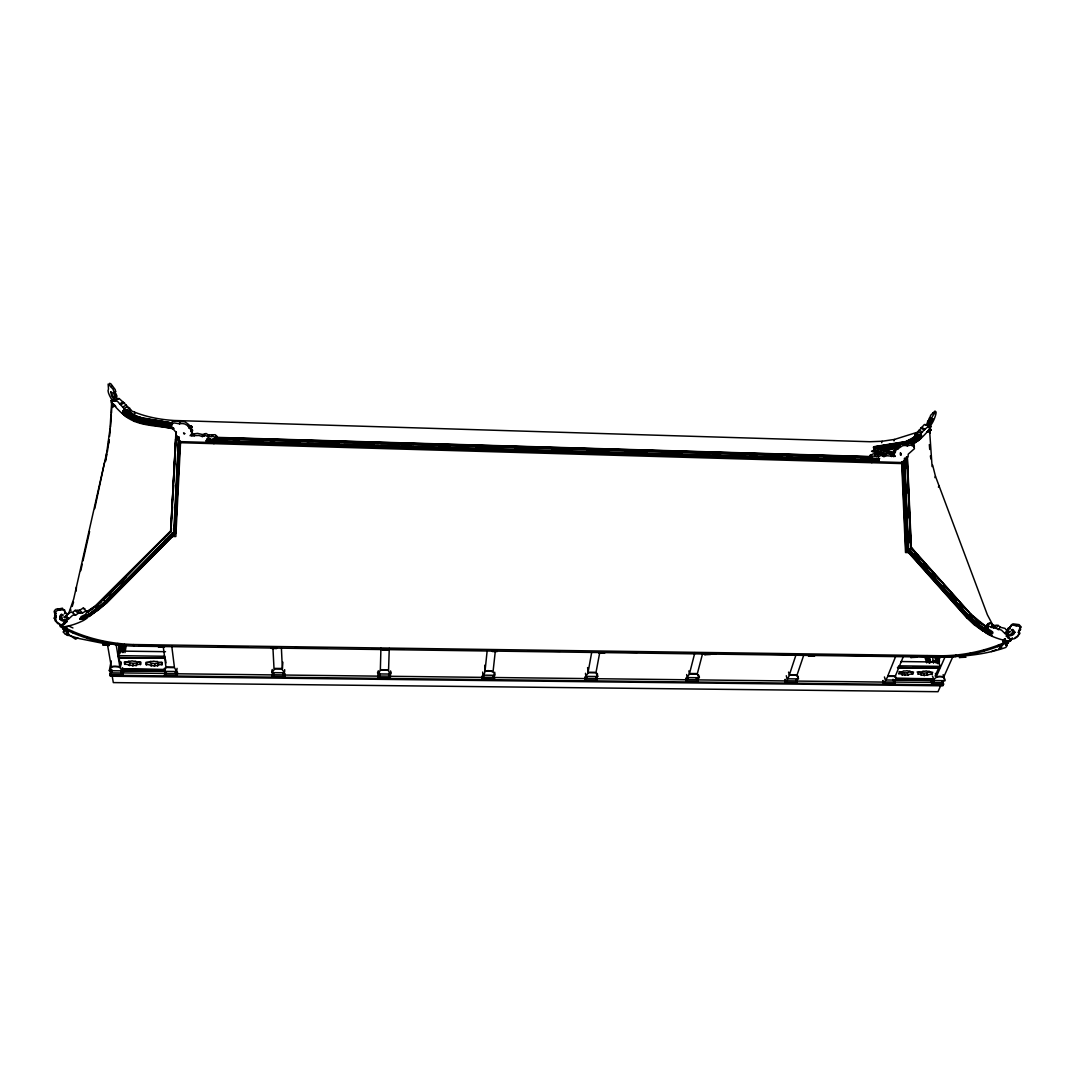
<?xml version="1.0" encoding="UTF-8"?>
<svg xmlns="http://www.w3.org/2000/svg" width="1075" height="1075" viewBox="0 0 1075 1075"><rect width="100%" height="100%" fill="white"/><g stroke="black" fill="none" stroke-linecap="round" stroke-linejoin="round"><path stroke-width="1.5" d="M118.855 651.41L118.868 650.254A4.461 0.779 -87.6 0 0 119.325 647.365A4.018 0.699 -87.7 0 0 119.836 645.121L120.064 645.094A4.112 0.712 -87.7 0 0 120.292 644.651M191.444 426.305L188.179 425.539M212.635 442.51L206.669 440.643L206.588 439.688L210.485 439.205C211.668 440.239 218.346 438.506 215.578 437.659L213.307 436.275L207.932 436.88L205.755 435.482L202.328 436.571L199.077 435.496L190.087 435.671L192.438 432.849L190.974 431.465L191.498 429.704M191.498 429.301L191.511 427.595M192.129 427.38L192.129 426.547L188.179 425.781M192.398 431.303L192.398 430.255M389.083 673.205L389.042 676.135L390.319 678.513L390.4 674.616M390.521 670.934C393.248 675.906 386.933 672.789 389.042 676.135L379.529 676.027L378.131 678.379L378.225 674.482M379.596 673.098L379.529 676.027C381.813 672.748 375.403 675.664 378.319 670.787M587.138 676.766L585.042 680.771L584.706 677.693M380.926 648.225L380.362 669.698L388.572 669.792L389.271 648.346M172.215 424.773L140.099 419.519L140.113 418.726L135.074 417.073L127.374 412.209M122.59 412.491L134.456 420.527L140.14 422.273L129.107 417.033L122.953 412.236L122.295 413.351C135.746 426.977 156.292 424.853 173.505 428.925M140.099 419.519L170.912 424.719M172.215 423.967L140.113 418.726L127.67 411.967M171.14 427.084L140.14 422.032L129.296 416.751L123.155 411.98M124.485 412.598C127.777 414.654 138.581 424.558 140.57 419.707L134.98 417.839L135.074 417.073L140.395 418.713M170.938 423.442L140.395 418.471L127.952 411.738M171.893 423.133L135.638 416.589L140.664 418.457M60.012 615.585L61.812 617.923L61.732 619.724L65.884 620.759L62.431 620.96L60.213 619.563L59.797 616.902L62.928 614.645L61.262 616.822L61.812 617.923M68.316 614.416L73.678 599.084L106.667 452.978L110.067 428.455L111.693 401.795M111.518 413.015L112.002 401.808M89.682 614.416L80.101 619.281L89.574 614.739L87.357 611.299L85.449 614.497L81.042 616.66L80.464 618.38L81.861 617.883L81.861 618.918L86.954 618.219L83.635 620.409A58.211 35.744 -41.9 0 1 65.548 626.564L62.363 626.779A1.357 0.806 -41 0 1 62.538 625.502L66.878 621.659A2.284 1.357 -41.2 0 1 68.8 618.783L72.737 615.249L75.667 615.034L79.08 612.857L82.547 612.952L86.04 610.923L87.035 611.541L95.339 605.87L170.602 530.983L175.91 435.697M175.91 436.571L170.723 531.131L135.678 566.485M170.858 531.561L175.736 435.832L177.173 435.872L177.456 438.6M171.006 531.749L176.058 435.617M171.301 531.735L171.422 528.362M172.134 515.14L172.524 506.795M173.223 493.573L173.612 485.228M174.325 473.148L174.701 463.661M175.413 451.5L175.789 442.08M173.76 532.206L105.095 601.516L173.76 532.206L178.517 436.974M174.137 532.38L178.88 437.149M174.311 532.582L178.907 437.337M174.499 532.528L105.672 602.175L174.62 532.676L179.27 437.35M88.97 615.008L97.825 609.431L105.82 602.309L174.62 532.972L175.951 506.164M176.098 503.234L179.27 439.877L175.588 439.567M179.471 440.535L174.876 533.146L106.102 602.605C98.739 608.826 91.993 615.128 83.783 619.321M88.473 615.464L89.265 616.526L106.573 603.102L175.467 533.509L179.955 440.602M175.467 533.509L180.022 442.524M180.533 442.537L175.83 536.532L172.04 536.452M102.904 644.879L109.328 645.43L102.904 644.879L103.093 641.533M933.53 663.181A2.634 0.981 89.1 0 0 932.872 660.668L932.939 659.432A3.346 1.25 89.1 0 0 932.186 656.422M936.191 663.208A2.634 0.994 89 0 0 935.532 660.695L935.599 659.472A3.346 1.263 89.1 0 0 934.833 656.449M942.56 681.187L943.568 684.184L942.842 685.81L110.282 676.215L109.973 674.482L111.948 671.835L111.545 670.907L109.314 670.706L111.182 660.843M905.231 442.645L909.356 440.186L911.277 440.414L917.58 435.859M909.356 440.186L905.553 441.933L873.532 447.066L873.478 447.845L893.446 454.712M873.881 447.093L907.837 441.718L911.277 440.414L908.98 441.489M907.717 444.647L907.811 443.102L911.815 441.623L918.144 436.329M904.532 443.639L911.56 441.785L915.766 438.345L908.079 442.188L917.848 436.087M878.53 447.805L908.321 442.954L917.607 436.047M112.485 401.163L112.848 400.505L113.856 401.351A1.922 0.833 57.5 0 1 115.065 400.747L117.605 401.472L124.055 408.594C131.486 414.601 124.351 411.376 122.738 411.107L127.119 417.396L124.875 415.703A50.055 22.199 57.9 0 1 113.05 404.119C109.623 403.286 111.209 397.777 113.466 400.612L111.088 400.532M113.466 400.612L114.326 400.209M936.204 662.334L936.271 661.232A4.192 1.586 89.1 0 1 935.559 658.505A3.776 1.424 89.2 0 1 934.672 656.382L934.215 656.341M120.145 652.364L121.058 645.215L118.048 645.175M122.631 667.683C121.677 671.781 119.782 671.311 122.792 675.409L123.679 670.652M110.537 426.977L111.249 417.758M872.913 451.554L872.994 450.559L885.692 454.873M873.411 450.586L885.706 454.631M873.935 449.713L874.056 448.087M905.849 441.516L874.244 446.649L894.172 453.69M876.649 446.81L908.093 441.959L876.649 446.81L894.037 453.018M876.958 447.052L908.079 442.188M877.213 448.1L877.281 447.321M1012.435 637.811L1010.124 641.103L1006.697 640.808A54.623 38.861 34.6 0 1 988.368 634.519L985.238 632.382L989.645 633.336L990.492 632.597M284.647 669.644C285.614 673.958 280.36 672.654 284.553 676.511L284.593 677.29L284.848 674.146M284.808 673.367L284.553 676.511L272.163 676.363L272.203 677.143L272.445 673.219M904.465 460.732L903.752 460.96L907.394 549.056L967.903 616.741L983.168 629.063L992.252 633.417M968.347 616.647C975.159 623.675 983.665 630.058 992.521 633.377M992.427 633.148L983.477 628.405L968.75 616.472L908.012 548.774M274.568 668.892L282.362 668.986L282.873 662.16M992.601 632.799L983.679 628.069L992.601 632.799L992.225 633.753M895.045 456.418L893.674 454.308L895.273 452.414L894.602 450.479L893.002 452.387L895.045 456.418L887.077 455.76L883.905 456.593L881.11 455.383L878.812 456.593L872.672 456.042L870.75 457.292L871.973 458.286L879.337 459.307L879.027 460.208L873.223 461.645M893.97 681.348L894.87 684.358L895.179 683.619C890.154 679.346 900.595 681.093 894.467 676.726M272.244 669.497C270.053 674.052 277.068 672.345 272.163 676.363M64.742 623.836L63.989 622.331L66.072 620.853A2.271 1.357 -41.2 0 1 67.98 617.977L64.218 617.587L67.241 614.94L66.139 613.261L64.487 613.61L65.387 612.092L64.527 609.834L57.929 610.049L55.846 611.581L55.403 615.222L56.33 617.157L55.188 619.643L57.526 623.446L62.538 625.502M495.279 651.45L493.116 671.069L485.04 670.975L487.096 651.343M107.379 451.661L109.18 439.715M109.542 436.504L110.107 431.666M134.348 421.494L134.778 420.5L140.14 422.273M170.885 426.788C173.142 429.624 114.985 414.748 140.516 421.346M127.898 411.94C132.453 416.401 147.705 421.051 129.578 414.775L135.41 418L135.222 419.586L124.673 412.585M172.202 423.12L142.841 418.363L137.466 416.468M129.645 411.55L137.828 417.651L132.238 414.493L128.382 410.811M165.08 672.735L164.569 675.906L166.45 672.077L164.032 670.894L166.383 667.468L174.472 667.669L176.461 671.042L175.131 672.171L177.16 676.041L177.536 672.09M1010.124 641.103L1010.097 639.276L1006.361 636.212A2.137 1.478 34.4 0 0 1004.923 633.484L1001.416 630.084L987.092 625.704C983.249 627.155 991.163 630.286 992.642 631.939L992.292 632.745L990.881 632.234M1008.202 638.308L1008.861 636.911L1006.939 635.486A2.137 1.478 34.4 0 0 1005.501 632.758L1009.68 632.503L1006.979 629.963L1010.258 627.263M216.586 438.13L216.881 436.127L215.134 434.703L208.241 434.878L206.064 433.48L202.638 434.569L197.625 433.386L192.264 434.031L191.928 436.033M215.578 437.659L215.873 435.671M176.206 670.666L175.763 673.622L165.953 673.514M210.861 441.718L211.157 439.715M211.842 436.625L212.138 434.623M177.066 668.341L176.596 671.512L109.314 670.706C111.545 665.398 113.977 666.298 119.862 666.997L120.763 662.2M208.899 440.817L209.208 438.815M209.907 440.992L210.203 438.99M206.669 440.643L206.978 438.64M207.932 436.88L208.241 434.878M207.663 441.059L207.972 439.057M208.859 436.907L209.168 434.905M202.328 436.571L202.638 434.569M204.29 435.751L204.599 433.749M163.964 671.364L164.475 668.18M164.972 671.942L164.475 675.113L177.066 675.261M161.976 664.78L162.352 662.496A3.695 2.298 6.1 0 0 158.737 662.912L158.025 663.544A2.903 1.801 6.2 0 0 154.827 663.839A2.889 1.787 6.3 0 0 151.548 663.557L150.594 662.885A3.682 2.284 6.4 0 0 146.67 662.509L146.281 664.793A3.695 2.284 6.4 0 1 150.218 665.17L151.158 665.842A2.889 1.787 6.3 0 1 154.451 666.124A2.903 1.801 6.2 0 1 157.662 665.828L158.361 665.197A3.709 2.298 6.1 0 1 161.976 664.78L161.667 662.469A3.346 2.083 6.2 0 1 158.159 662.052L157.34 661.434A4.596 2.862 6.4 0 1 153.752 661.138A4.152 2.58 6.5 0 1 150.433 661.34L149.627 661.945A4.26 2.647 6.6 0 1 145.931 662.375L146.281 664.793M194.091 436.101L194.427 434.098M157.662 665.828L158.025 663.544M192.237 432.096L192.076 429.651L191.31 429.463L190.974 431.465M154.451 666.124L154.827 663.839M1002.72 643.374C1002.048 644.852 1000.099 646.626 998.756 648.87L1000.072 648.883C1001.631 648.534 1002.451 645.39 1000.072 646.115M151.158 665.842L151.548 663.557M191.417 429.933L189.093 427.998L189.039 424.813L185.303 422.058A7.471 5.415 10.4 0 0 179.942 421.83L176.367 420.795L172.873 421.44L171.207 423.254L171.664 425.283M140.529 664.538L140.933 662.254A3.709 2.284 6.6 0 0 137.224 662.657L136.122 665.6A3.158 1.948 6.7 0 0 132.843 665.828A2.795 1.72 6.8 0 0 129.443 665.506L128.476 664.888A4.192 2.58 6.9 0 0 124.687 664.377L124.324 662.079A3.574 2.204 7.1 0 0 127.965 661.703L128.637 661.058A3.346 2.069 7 0 0 132.01 660.803A3.749 2.325 6.9 0 0 135.477 661.138L136.431 661.757A4.139 2.553 6.7 0 0 140.193 662.281L140.529 664.538A3.709 2.284 6.6 0 0 136.821 664.941L136.122 665.6M902.583 463.607L179.485 442.672L179.431 441.261M189.093 427.998L187.843 425.7L184.967 424.061A7.485 5.415 10.3 0 0 179.592 423.832L179.942 421.83M175.87 435.832L176.112 431.72M132.843 665.828L133.246 663.544A3.158 1.948 6.7 0 1 136.525 663.315M129.443 665.506L129.86 663.221L128.893 662.603A4.179 2.58 6.9 0 0 125.117 662.093L124.687 664.377M591.613 652.78L588.092 672.238L596.034 672.332L599.675 652.888L604.849 652.915L598.99 653.278L599.716 652.847M176.031 434.367L176.125 432.486L170.817 426.278L171.704 422.327M123.249 671.445L122.671 674.63L109.973 674.482L110.886 669.712M122.752 652.538L124.257 644.489M123.047 652.538L124.552 644.489M123.974 651.302L125.17 644.852M120.843 670.921L165.174 671.217M121.918 670.007L121.367 672.99L111.477 672.869L112.042 669.886M124.955 652.633L126.165 646.075M165.335 657.967L118.935 657.712L165.281 658.317M121.421 651.705L122.631 645.269M121.717 651.705L122.926 645.269M107.594 645.242L111.249 666.406L119.782 666.5L120.682 661.703L121.072 665.022M595.671 676.672L596.853 680.905L596.638 677.075M118.734 646.922L119.338 643.697M118.734 650.442L119.957 643.992M118.304 655.656L164.771 656.261L165.026 658.155L118.613 657.551L118.304 655.656L119.164 651.074L165.496 651.692M119.325 653.775L119.164 651.074M110.416 673.676L111.047 670.357M1013.94 630.783L1011.897 634.572L1007.154 635.392L1010.863 635.701L1013.577 634.465L1014.625 632.019L1011.736 629.829L1013.067 631.898L1012.22 632.906M1002.706 640.593L1005.461 639.168L1004.037 640.606C1000.556 640.472 1005.031 644.18 1004.037 640.606M65.494 628.163L66.704 634.156L67.335 635.379L68.854 635.406L67.658 629.426M67.067 626.416L66.932 627.719M106.909 454.564L105.31 461.713L106.667 452.978M76.177 591.035L76.406 587.098M80.759 570.731L82.224 564.2M82.963 560.935L89.588 531.534M94.734 508.677L104.423 462.989M126.151 645.296L103.724 643.495L79.133 638.563L65.132 634.183L63.344 632.019L64.527 631.2L62.807 627.652M62.74 629.023L62.982 628.002M63.344 632.019L64.124 630.165M112.257 407.425L113.292 406.619L111.948 403.353L114.635 404.845M111.827 404.428L111.948 403.353M113.292 406.619L112.002 403.676M929.096 426.587L930.063 427.165L928.236 426.694C926.798 425.149 932.374 422.986 928.061 422.112L927.308 422.3L929.297 419.062L930.762 419.935L928.773 423.174L929.526 422.999M913.723 446.73L913.737 444.862L911.6 443.384L906.548 443.935A7.068 4.851 -18.7 0 0 901.723 443.868L895.152 448.302L894.602 450.479M128.516 418.188C130.733 415.77 136.579 423.12 140.502 422.018M171.167 424.706L140.341 419.707L129.578 414.775M124.566 412.907L129.43 416.993L122.873 412.451M123.571 410.099L129.954 414.91L129.497 416.737M142.572 418.377C139.723 417.234 131.607 414.332 127.616 412.182M694.893 652.592L689.532 673.474L697.366 673.582L702.835 652.7M985.842 626.134L988.382 623.339L986.648 626.161M916.317 434.596L914.933 435.133L924.366 424.504L929.324 426.358L929.203 427.272M930.063 427.165L931.058 426.332L928.975 429.893A46.857 13.505 -57 0 1 918.964 440.132C913.28 444.432 927.859 430.793 918.238 436.786C921.288 433.306 924.755 428.361 928.625 426.654M72.227 606.448L73.543 602.121M902.462 461.592L906.225 549.513L966.976 617.467L982.577 630.716L991.956 635.58M906.238 457.171L907.421 457.574L911.331 547.524L970.994 614.242L985.278 625.919L983.168 629.063L968.427 616.62M989.672 633.094L983.087 629.681L983.477 628.405M984.942 626.335L987.898 627.854M907.179 457.332L911.103 547.592L970.859 614.416L977.618 620.772L985.278 625.919M60.563 616.701L60.496 618.501L62.229 619.321M87.599 611.487L95.568 606.072L97.691 608.517M87.801 611.756L95.782 606.327M97.691 608.45L89.185 614.336L88.876 615.29L97.932 608.786L89.131 615.76M105.646 602.054L97.744 608.826L89.185 614.336M929.297 419.062L930.695 415.232L935.075 410.999M795.755 655.589L789.426 674.697L797.126 674.791L803.562 655.696M930.762 419.935C939.644 401.217 935.989 419.465 930.103 426.063L931.058 426.641M881.675 442.725L882.172 441.261L894.521 439.42L916.935 432.378M492.82 675.638L494.393 679.722L494.245 676.618M893.997 440.884L894.521 439.42M901.078 454.953C901.025 452.172 900.245 457.843 900.393 453.032M902.167 461.632L901.952 463.54L901.629 462.64M905.567 459.845L906.48 457.305L908.093 456.875L908.227 454.174L914.435 448.651L913.737 444.862M61.732 624.696L63.922 623.03M1008.269 629.009L1010.285 628.821L1009.64 627.383L1012.126 624.951L1019.302 626.349L1020.377 628.149L1018.321 632.369L1019.396 634.048L1017.608 636.212M1010.608 626.994L1011.239 624.884L1012.999 623.849L1019.073 624.629L1021.25 627.034L1019.248 629.292M932.092 466.59L929.405 427.756M934.874 477.623L935.425 476.158L932.643 465.112M938.421 487.15L938.986 485.712L935.425 476.158M1018.993 633.82L1016.762 637.287L1014.222 638.765L1010.782 639.182L1008.78 637.569M895.784 656.14L887.789 675.906L895.368 676L903.47 656.247M111.733 404.213L115.804 406.337M912.608 674.28L913.562 672.036A3.991 2.378 -14.3 0 1 910.391 671.539L909.84 670.948A3.883 2.311 -14.3 0 1 906.951 670.679A4.3 2.567 -14.2 0 1 903.685 670.881L902.785 671.445A3.131 1.868 -14.1 0 1 899.56 671.754L898.66 673.918A3.467 2.069 -13.9 0 1 901.777 674.388L902.234 675.006A2.728 1.613 -14 0 1 905.002 675.355A2.701 1.613 -14.1 0 1 907.999 675.167L909.02 674.549A3.453 2.042 -14.1 0 1 912.608 674.28L911.936 672.117A3.453 2.042 -14.2 0 0 908.348 672.386L907.327 673.004A2.701 1.613 -14.1 0 0 904.33 673.192A2.714 1.613 -14 0 0 901.562 672.843L901.105 672.224A3.467 2.069 -13.9 0 0 899.197 671.647M931.797 674.388L932.737 672.238A3.319 1.962 -14.7 0 1 929.62 671.808L929.203 671.19A3.117 1.841 -14.6 0 1 926.287 670.867A3.494 2.069 -14.6 0 1 923.143 671.109L922.135 671.66A3.857 2.298 -14.5 0 1 918.668 672.063L917.768 674.186A3.467 2.056 -14.3 0 1 920.939 674.643L921.382 675.275A2.943 1.733 -14.4 0 1 924.231 675.57A2.607 1.532 -14.4 0 1 927.308 675.342L928.33 674.791A3.897 2.298 -14.5 0 1 931.797 674.388L931.098 672.224A3.897 2.298 -14.6 0 0 927.631 672.628L926.61 673.178A2.593 1.532 -14.5 0 0 923.532 673.407A2.943 1.747 -14.4 0 0 920.697 673.111L920.254 672.48A3.467 2.056 -14.3 0 0 917.082 672.023M937.736 662.872L940.383 656.825M937.991 663.812L938.757 662.039L900.877 661.542M941.203 657.242L941.848 655.763C965.834 655.589 989.712 649.985 1011.293 639.477L1010.567 640.982C989.013 651.477 965.162 657.067 941.203 657.242L133.77 646.129C108.185 645.255 82.6 639.168 60.187 626.604L59.851 624.978C82.291 637.569 107.917 643.683 133.528 644.543L941.848 655.763M935.102 676.067L938.663 667.965L897.491 667.427M940.195 666.366L898.915 665.828L898.189 667.615L939.416 668.139L940.195 666.366L938.757 662.039M952.719 656.933L943.931 676.592L936.406 676.497L945.086 656.825M941.136 684.708L938.005 691.709L113.318 682.598L112.015 675.087M955.299 656.597L955.957 655.118M969.61 654.581L970.282 653.103M991.768 625.784L992.44 624.306L987.361 614.766L938.986 485.712M983.813 651.262L984.498 649.784M80.343 619.469L80.222 618.327M997.56 646.693L998.272 645.202M1001.537 644.57L1002.868 644.597M1006.751 645.914C1006.375 642.689 1007.517 647.889 1004.628 647.862C976.624 657.295 946.685 657.537 917.486 656.288M1006.375 644.946L1005.582 644.153L1005.958 645.121L1008.283 642.729L1006.912 641.399L1008.283 642.729M895.273 452.414L895.824 450.223L902.422 445.789A7.082 4.851 -18.7 0 1 907.246 445.87L910.673 445.09L914.435 446.797M934.336 412.558L934.833 411.698M1019.879 633.592L1019.194 631.253L1018.321 632.369M191.31 429.463L191.323 427.138L189.428 425.996M930.816 429.57L929.337 432.244L930.816 429.57L931.098 430.296M685.568 678.876L686.092 681.94L688.202 677.774M784.898 680.058L785.597 683.095L789.507 675.181L788.553 672.117M62.646 628.566L63.922 628.203M882.709 681.214L883.596 684.237L887.654 676.645M65.051 616.499A2.271 1.371 -41.1 0 1 65.938 615.962L68.249 613.314L71.474 612.051L75.667 615.034M56.209 615.948L54.597 615.276L56.33 617.157M274.515 669.174L271.962 672.641L284.391 672.789L281.999 669.268M1015.217 632.261L1011.736 634.586M927.712 424.544L928.451 423.469M967.634 616.862C969.435 620.705 998.554 640.364 975.119 623.54M983.235 629.466L982.577 630.716L974.058 624.683L966.586 617.641L905.849 549.688L902.086 461.82M127.038 411.577L130.962 410.032L129.443 410.569M927.08 424.612L925.239 424.612M1007.947 641.883L1008.081 643.159M942.238 680.986L943.568 684.184L932.361 684.063L932.038 684.788L930.574 680.287M1018.724 631.253L1020.632 629.493L1020.121 628.176M1009.129 641.184L1011.145 638.617M1011.683 630.528L1012.556 629.413L1013.47 629.99M1016.117 625.825L1016.99 624.723M1010.984 634.935L1013.093 631.791M1006.361 636.212L1008.041 634.29M1010.043 626.886L1010.917 625.771M1004.923 633.484L1006.952 630.931L1005.031 628.405L1000.328 627.249L998.285 629.789M996.135 627.975L998.178 625.435L1000.328 627.249M993.367 628.122L996.108 625.166L998.178 625.435M59.81 610.21L57.781 608.665L55.524 609.444L54.153 611.339L54.973 614.725M991.231 627.625L993.273 625.099L995.41 625.583M987.885 625.623L989.941 623.097L993.273 625.099M975.012 623.648L974.326 624.4M974.944 623.728L977.753 620.597L970.389 614.618L970.994 614.242L970.214 614.793L972.512 616.969M928.236 426.694L929.203 426.117M870.75 457.292L870.105 455.357L873.505 453.798L876.73 454.134L877.966 456.566M988.704 623.634L989.941 623.097M930.641 417.96L930.157 418.645M133.34 568.836C122.335 580.742 105.323 596.114 95.782 606.636M103.093 599.568L170.912 531.077M103.213 599.796L171.261 531.211M104.544 598.815L115.038 588.227M116.328 586.95L125.694 577.503M163.172 539.69L165.523 537.325M166.343 536.452L169.85 532.931M105.861 597.74L112.875 590.672M118.72 584.773L125.788 577.718M108.4 595.537L110.738 593.172M120.104 583.712L123.625 580.178M105.767 602.202L97.637 609.297L174.096 532.34M105.552 602L154.464 552.537M157.998 549.056L174.284 532.542M83.971 618.878L98.255 610.049L106.412 602.914L175.319 533.321M967.903 616.741L966.586 617.641M983.652 628.163L969.059 616.217L968.226 616.835L907.542 548.949M902.866 461.605L906.628 549.365L967.245 617.198L970.738 614.591L910.727 547.766L906.883 457.318M877.321 454.631L881.688 453.798L883.247 454.671L883.905 456.593M967.245 617.198L974.662 624.038L967.339 617.157L906.722 549.325L902.96 461.551M903.632 461.403L906.991 549.218L967.567 616.983L974.837 623.836L975.751 622.936M191.928 432.137L192.573 430.094M72.791 612.226L75.156 610.358L79.684 610.157L83.165 608.128L84.912 608.732M176.381 432.365L176.219 433.83M55.094 615.921L53.952 618.421M1001.389 646.142L1002.666 645.013M213.844 443.72L215.148 442.578M103.052 599.528L95.568 606.072M95.285 606.717L103.267 599.716M95.326 607.012L101.077 602M95.581 607.053L97.852 605.064M105.068 601.476L89.306 613.758M913.132 444.392L921.329 438.062L921.194 437.243L911.707 444.136M917.875 436.289C917.351 439.957 912.903 436.396 912.984 438.587L908.832 441.274L913.387 437.592L905.271 441.906M915.403 439.124C927.241 430.833 915.242 436.087 915.537 440.535L911.345 443.263L911.345 441.758L915.833 439.017M919.206 437.417L915.537 440.535L919.407 437.458M911.345 443.263L915.604 441.113L920.67 436.719M920.509 436.92L915.604 441.113L916.37 442.282M912.917 437.915L916.975 434.542M913.186 437.955L917.002 434.73M171.342 424.329L174.137 422.905L179.592 423.832M175.507 439.702L175.91 440.495M1017.635 636.185L1015.082 637.663M88.97 611.285L93.055 608.49M909.087 441.301L912.984 438.587M60.63 614.752L61.584 614.161L62.82 615.384M907.246 460.866L904.048 460.772L907.837 548.841M688.027 677.707L687.194 677.895L686.683 674.536M127.535 412.262L130.975 410.287M124.055 408.594L127.508 406.632L130.478 409.615M122.738 411.107L125.023 409.803M126.366 410.153L129.806 408.178M122.711 407.089L126.151 405.127L127.508 406.632M119.527 403.958L122.967 402.01L126.151 405.127M121.058 404.603L124.512 402.641M113.856 401.351L114.837 400.8M115.065 400.747L119.11 398.502L122.967 402.01M114.38 396.796L117.027 396.232L115.213 392.644L113.722 393.477L115.536 397.065L113.601 396.46L116.046 400.196A1.922 0.833 57.5 0 0 114.81 400.169M113.722 393.477L115.616 391.555L115.213 389.634L110.953 383.896L109.637 383.291L109.435 384.433M114.904 395.318L116.396 394.485M112.069 399.981C110.268 397.32 106.761 390.964 108.508 389.042L108.132 384.111L110.658 386.543L112.163 385.71M82.358 618.837L89.144 615.236M82.412 619.106L89.158 615.653M80.168 618.421L89.333 613.664M77.87 638.013L75.546 639.182L69.257 634.976M927.913 430.658L930.923 429.261M926.69 432.083L931.219 430.081M906.991 549.218L908.254 548.653L904.371 458.407M969.059 616.217L908.55 548.546L969.153 616.177M911.331 547.524L920.603 558.933M58.561 608.987L62.417 608.195L64.151 610.882M689.411 673.958L687.207 677.599L698.871 677.734L697.245 674.052L689.411 673.958L688.887 670.881M587.582 667.588L588.361 672.722L585.969 675.947L586.359 676.753M991.392 651.571L996.404 649.622M883.247 454.671L886.405 453.838L894.373 454.483M484.718 665.21C485.967 672.399 483.952 674.2 482.473 678.822L482.393 679.588L482.258 676.484M1010.554 631.401L1006.375 631.657A2.123 1.478 34.3 0 1 1007.799 632.92M1010.702 634.169L1011.857 633.82M1019.194 631.253L1019.597 630.138M1009.143 627.907L1008.162 628.109L1008.363 629.802M888.42 449.229L891.592 448.692M885.397 450.438L895.233 448.772M883.032 449.148L899.721 446.407M883.005 449.444L898.203 446.985M883.422 449.699L898.566 447.24M881.594 448.369L884.765 447.845M887.937 447.321L891.363 446.81M894.279 446.259L897.692 445.749M881.406 449.054L899.493 446.031M881.675 449.068L899.735 446.044M878.248 447.993L901.482 444.217M134.98 419.976L124.485 413.163M142.182 423.174L139.763 423.295L139.79 422.287L173.518 427.89M882.172 441.261L869.957 441.731L174.016 420.486C158.979 419.519 143.889 416.576 130.156 410.247M115.213 392.644L115.616 391.555M388.559 670.276L380.348 670.182L378.239 673.918L390.467 674.052L388.075 670.276M485 671.458C487.271 669.147 496.919 672.036 493.963 675.651M587.998 672.722L595.953 672.816L597.673 676.524L596.047 676.618M789.265 675.167L796.965 675.261M122.563 668.986L165.214 669.497M896.322 678.312L933.906 678.768M122.523 669.214L165.174 669.725M896.389 678.527L933.987 678.983M894.628 679.924L933.853 680.394M122.805 672.91L165.402 673.42M273.587 674.778L283.249 674.885M493.17 677.357L483.804 677.25L483.683 674.347M586.466 678.459L595.684 678.567M687.53 679.642L696.6 679.749L697.729 682.074L697.178 679.024M787.048 680.811L795.984 680.918L797.059 683.23L796.333 680.193M885.061 681.967L933.113 682.45C933.705 673.85 947.827 675.758 943.783 680.999M942.238 682.638L933.503 682.544L932.361 684.063L931.38 681.053M176.3 673.77L272.015 674.898M283.76 675.033L379.462 676.162M389.54 676.282L483.562 677.384M493.64 677.505L585.982 678.58M596.061 678.701L686.723 679.776M696.802 679.884L785.785 680.932M795.863 681.053L884.846 682.101M378.145 677.599L390.346 677.747M596.988 680.153L585.176 680.018L584.84 676.928M110.107 675.275L943.232 684.923L942.184 681.752M139.024 645.538L169.232 645.954M217.903 646.626L248.11 647.043M295.101 647.688L326.988 648.131M372.299 648.749L404.187 649.192M451.164 649.837L481.372 650.254M528.362 650.913L560.25 651.356M607.2 652.001L637.394 652.418M684.358 653.062L716.219 653.506M761.503 654.124L795.057 654.594M840.327 655.212L872.201 655.656M932.872 660.668L935.532 660.695M912.796 667.038L937.521 667.36M897.585 667.75L938.663 667.965M1004.104 639.289L1005.434 639.303M1003.996 639.45L1005.327 639.464M67.537 630.729L66.005 630.702L67.631 631.186M66.731 632.396L68.263 632.423M68.128 633.712L66.61 633.699L68.222 634.169M1001.551 647.352L1000.019 647.755L1001.349 647.768M1005.958 645.121L1006.952 645.497M908.523 552.604L905.513 552.537L901.629 461.807M866.45 461.632L869.809 461.726M874.365 451.298L871.543 451.204L883.663 455.33M215.981 437.35L871.556 456.606M215.941 437.619L871.637 456.862M215.968 437.861L871.556 457.077M214.248 438.062L871.65 457.332M296.512 441.005L304.883 441.247M333.371 442.08L341.743 442.322M368.55 443.102L378.602 443.397M405.396 444.19L413.781 444.432M442.255 445.265L450.627 445.507M479.114 446.34L489.165 446.636M515.96 447.415L524.345 447.67M552.819 448.503L561.19 448.745M587.998 449.525L598.049 449.82M624.857 450.613L634.908 450.909M663.383 451.742L671.754 451.984M698.562 452.763L708.613 453.059M735.421 453.838L743.793 454.093M772.28 454.927L780.652 455.168M809.126 456.002L817.511 456.243M845.985 457.077L854.356 457.318M212.662 439.124L879.673 458.608M218.064 440.454L226.449 440.71M254.95 441.529L263.335 441.785M291.836 442.604L300.221 442.86M328.735 443.679L338.786 443.975M365.621 444.754L374.006 444.996M402.507 445.829L410.892 446.071M439.393 446.904L449.458 447.2M476.292 447.979L484.677 448.221M514.858 449.108L521.563 449.296M551.744 450.183L560.129 450.425M586.963 451.204L595.348 451.446M625.529 452.333L633.914 452.575M662.415 453.408L670.8 453.65M699.314 454.483L706.02 454.671M736.2 455.558L744.585 455.8M773.086 456.633L781.471 456.875M809.972 457.708L818.357 457.95M846.872 458.783L855.257 459.025M873.693 459.562L878.732 459.71M218.023 440.669L226.408 440.925M233.181 441.301L239.886 441.502M254.923 441.744L263.308 442M270.053 442.376L275.092 442.524M291.822 442.819L300.207 443.061M306.939 443.451L313.645 443.653M328.708 443.894L338.773 444.19M343.825 444.526L350.531 444.714M365.607 444.969L373.993 445.211M380.698 445.601L387.403 445.789M402.507 446.044L410.892 446.286M417.584 446.676L424.289 446.864M439.406 447.119L449.471 447.415M454.47 447.751L461.175 447.939M476.292 448.194L484.677 448.436M491.342 448.812L498.047 449.014M514.871 449.323L521.577 449.511M528.228 449.887L534.933 450.089M551.771 450.398L560.156 450.64M565.114 450.963L571.819 451.164M586.99 451.419L595.375 451.661M601.987 452.037L608.692 452.239M625.556 452.548L633.941 452.79M638.872 453.113L647.258 453.354M662.455 453.61L670.84 453.865M675.758 454.188L682.464 454.376M699.355 454.685L706.06 454.886M712.631 455.262L721.016 455.504M736.241 455.76L744.626 456.015M749.517 456.338L757.902 456.579M773.14 456.835L781.525 457.077M786.389 457.399L793.095 457.601M810.039 457.91L816.745 458.111M823.275 458.474L831.66 458.716M846.939 458.985L855.324 459.227M860.161 459.549L868.546 459.791M873.572 459.939L878.799 459.912M206.225 440.71L878.92 460.275L878.369 458.286M206.198 440.925L878.987 460.476M206.266 441.113L219.676 441.502M224.715 441.65L256.576 442.578M263.281 442.766L293.475 443.653M298.554 443.733L330.374 444.714M337.08 444.916L367.274 445.789M373.979 445.991L404.16 446.864M410.865 446.998L441.059 447.939M447.751 448.073L477.958 449.014M484.623 449.135L514.858 450.076M521.509 450.21L551.757 451.151M558.462 451.352L588.643 452.226M595.268 452.36L625.543 453.301M632.248 453.489L662.442 454.362M669.147 454.564L701.021 455.491M706.047 455.639L736.241 456.512M742.946 456.714L774.806 457.627M779.845 457.775L811.706 458.703M816.731 458.85L848.605 459.778M853.631 459.925L878.786 460.651M209.585 441.422L875.507 460.772M212.541 441.812L217.499 441.959M225.763 442.188L232.361 442.389M237.32 442.524L255.487 443.061M262.098 443.249L268.804 443.438M273.829 443.585L292.266 444.123M298.971 444.324L305.676 444.512M312.382 444.701L329.138 445.198M337.523 445.44L342.549 445.588M349.254 445.776L366.011 446.259M374.396 446.501L379.421 446.649M386.127 446.851L402.883 447.334M409.588 447.523L416.294 447.724M422.999 447.912L439.756 448.409M448.141 448.651L453.166 448.799M459.872 448.987L478.308 449.525M485.013 449.713L491.718 449.914M496.744 450.062L515.18 450.586M520.206 450.734L528.591 450.976M533.617 451.124L552.053 451.661M558.758 451.863L565.463 452.051M572.169 452.252L588.925 452.736M595.631 452.924L602.336 453.126M607.362 453.274L625.798 453.798M632.503 453.999L639.208 454.188M645.914 454.389L662.67 454.873M669.376 455.061L676.081 455.262M682.786 455.451L699.543 455.948M706.248 456.136L712.953 456.338M719.659 456.526L736.415 457.009M743.121 457.211L749.826 457.399M756.531 457.601L774.968 458.138M779.993 458.273L786.698 458.474M793.404 458.662L811.84 459.2M816.866 459.347L823.571 459.549M830.249 459.737L848.511 460.261M853.483 460.409L861.787 460.651M866.759 460.799L871.744 460.947M209.598 441.879L875.453 461.188M209.612 442.134L875.373 461.43M179.377 441.597L902.315 462.532M929.337 432.244L930.077 433.064L929.553 431.545M928.061 422.112L926.207 425.189L926.959 425.23M62.82 619.845L59.891 619.227M63.989 616.822L66.744 616.754A2.271 1.357 -41.1 0 0 65.871 617.292M171.893 422.905L140.664 418.242L171.248 423.214M188.515 425.767L191.78 426.56L188.515 426.023M140.355 419.505L170.912 424.504M171.153 426.399L140.301 421.346L171.14 426.788M142.894 421.897L146.16 422.435M149.438 422.972L152.704 423.523M155.982 424.061L159.248 424.598M162.123 425.149L165.792 425.673M168.654 426.224L171.919 426.775M141.349 423.147L173.935 428.576M894.763 676.363L887.789 676.377M58.87 623.339L55.443 621.256L54.731 618.689L55.967 619.912M65.051 612.656L65.897 612.911M874.244 446.649L894.185 453.448M873.532 447.066L893.836 453.919M886.203 453.972L873.652 449.699L886.176 454.362M68.625 625.972L72.939 627.961M985.09 626.174L988.046 627.706M983.262 628.768L992.386 633.497M983.128 629.533L989.793 633M990.895 634.035L982.926 630.017L974.595 624.105M982.698 630.34L988.006 633.094M932.885 412.746L934.35 413.62M929.324 418.027L930.802 418.901M928.128 420.715L929.593 421.588M921.759 427.38L925.145 429.436M920.67 427.904L924.07 429.946M919.058 430.134L922.444 432.19M917.862 431.478L921.262 433.534M916.088 432.808L921.409 435.939M915.322 434.125L918.708 436.181M918.144 436.154L920.402 437.525M914.852 434.73L918.238 436.786M985.009 626.47L977.336 621.041L970.685 614.362M977.282 621.108L979.849 622.922M977.121 621.296L979.688 623.11M974.837 623.836L983.087 629.681M129.752 411.927L132.171 413.808M870.105 455.357L871.328 456.351M110.658 386.543L113.144 389.338L114.125 392.402M969.798 614.658L972.176 616.889M83.165 608.128L86.04 610.923M79.684 610.157L82.547 612.952M84.092 616.392L86 618.246M77.642 610.613L80.504 613.408M75.156 610.358L78.018 613.167M65.938 615.962L68.8 618.783M64.648 619.536L66.878 621.659M54.933 612.589L56.169 613.825M61.262 618.918L62.498 620.141M59.515 623.943L62.363 626.779M923.922 562.655L928.343 567.6M932.777 572.545L936.097 576.254M943.837 584.921L957.113 599.769M960.432 603.478L964.866 608.437M914.825 552.846L920.361 559.04M923.68 562.763L927.013 566.485M932.549 572.679L934.766 575.152M951.375 593.736L956.911 599.931M960.244 603.653L963.563 607.362M923.465 562.83L926.771 566.538M932.28 572.706L934.498 575.179M908.254 548.653L968.844 616.432M968.521 616.701L907.757 548.868L906.91 528.981M967.715 616.929L907.139 549.15L903.363 461.39M97.623 609.108L98.295 610.345M116.799 398.825L117.309 399.403A1.922 0.833 57.5 0 1 118.519 398.798M103.711 600.253L102.837 599.326L106.412 602.914M870.952 461.578L871.852 462.72M992.44 624.306L994.375 626.806M796.306 675.53C801.171 679.333 795.5 678.137 795.984 680.918M115.079 395.627L117.538 399.349A1.922 0.833 57.5 0 0 116.53 398.986M696.6 679.749C694.611 675.597 702.136 680.878 698.32 674.67M906.548 443.935L907.246 445.87M900.514 452.683L901.199 454.618M897.114 447.321L897.8 449.256M893.312 451.016L893.997 452.938M893.406 452.965L894.077 454.886M892.64 454.725L893.325 456.66M890.705 454.671L891.377 456.606M881.688 453.798L882.347 455.719M878.168 454.658L878.812 456.593M876.34 458.313L876.985 460.248M874.728 454.201L875.373 456.136M871.113 454.98L871.758 456.915M938.032 656.61L939.55 661.192M937.185 656.247L939.214 662.361M943.138 674.657L945.14 680.677L885.316 679.964L884.429 676.941M936.782 656.247L938.811 662.348M936.742 656.852L938.784 662.966M939.174 667.387L939.416 668.139M935.411 673.474L936.406 676.497M928.988 656.395L930.977 662.496M928.719 656.382L930.722 662.496M927.107 655.616L929.593 663.248M926.838 655.616L929.324 663.235M932.442 676.027L934.417 680.717L933.503 682.544L932.589 679.722M925.548 655.925L927.537 662.025M924.675 656.556L926.744 662.926M926.61 673.178L927.308 675.342M122.039 670.854L119.513 666.997M923.532 673.407L924.218 675.57M920.697 673.111L921.382 675.275M907.327 673.004L907.999 675.167M904.33 673.192L905.002 675.355M901.562 672.843L902.234 675.006M895.273 675.57L896.631 680.099M894.279 680.609L895.179 683.619L883.892 683.498L883.005 680.475M893.016 679.252L893.863 682.074M987.898 623.607L988.18 624.588M797.784 675.879L798.51 678.93L787.021 678.782L786.309 675.745M796.575 679.44L797.314 682.491L785.852 682.356L785.14 679.306M72.898 631.536L73.207 633.148M70.587 609.176L70.896 610.775M87.129 636.857L87.424 638.469M697.379 678.271L697.917 681.322L686.28 681.187L685.769 678.123M102.219 640.848L102.501 642.447M117.807 643.428L118.062 645.013M118.989 657.376L120.642 667.306M115.992 643.737L119.782 666.5M118.304 643.844L119.903 653.6M930.386 455.907L930.869 458.958M133.528 644.543L133.77 646.129M108.562 441.355L108.803 442.94M110.067 428.455L110.295 430.054M111.142 414.614L111.37 416.227M165.55 659.62L165.98 662.912M163.158 646.008L165.94 667.064L174.405 667.172L171.758 646.129M134.644 412.289L134.845 413.888M597.324 673.447L597.673 676.524L585.821 676.39L585.485 673.299M929.324 444.58L929.727 449.484M272.956 648.4L274.004 668.395L282.349 668.489L281.422 648.507M494.728 672.197L494.89 675.302L482.85 675.154L482.715 672.05M494.325 675.852L494.473 678.957L482.473 678.822L482.339 675.718M484.838 666.298L485.04 670.975M906.951 457.103L910.888 547.672M906.776 458.514L907.179 467.773M907.824 482.782L908.254 492.78M908.913 507.79L909.343 517.787M910.001 532.797L910.431 542.794M906.776 464.427L906.924 467.773M907.864 489.474L907.999 492.807M908.939 514.508L909.087 517.854M909.961 537.876L910.176 542.888M904.747 458.259L908.55 548.546M904.371 460.785L908.16 548.693M903.981 461.014L904.626 475.929M904.774 479.248L905.688 500.802M905.835 504.121L906.762 525.662M1006.952 630.931A2.123 1.478 34.3 0 1 1008.592 632.987M129.86 663.221A2.782 1.72 6.8 0 1 133.246 663.544M110.738 391.932L111.625 395.99L114.716 400.545L112.042 394.565C111.545 392.375 113.722 393.208 110.738 391.932M931.488 421.024L928.37 426.466L932.939 418.645L931.501 419.465L931.488 421.024M382.633 649.864L387.941 649.932L382.633 649.864M89.507 614.027L80.302 618.81L89.507 614.027M184.725 433.615L184.08 433.991L183.556 432.862L184.725 433.615M492.068 651.369L497.282 651.437L492.068 651.369M705.617 654.299L704.555 654.729L710.669 654.366L705.617 654.299M809.824 655.737L808.427 656.153L814.783 655.804L809.824 655.737M912.353 657.148L910.659 657.551L917.244 657.215L912.353 657.148M961.131 657.121L959.29 657.524L965.995 657.188L961.131 657.121M163.709 646.854L158.213 646.787L164.408 647.325L163.709 646.854M276.759 648.413L271.357 648.332L276.759 648.413"/></g></svg>
